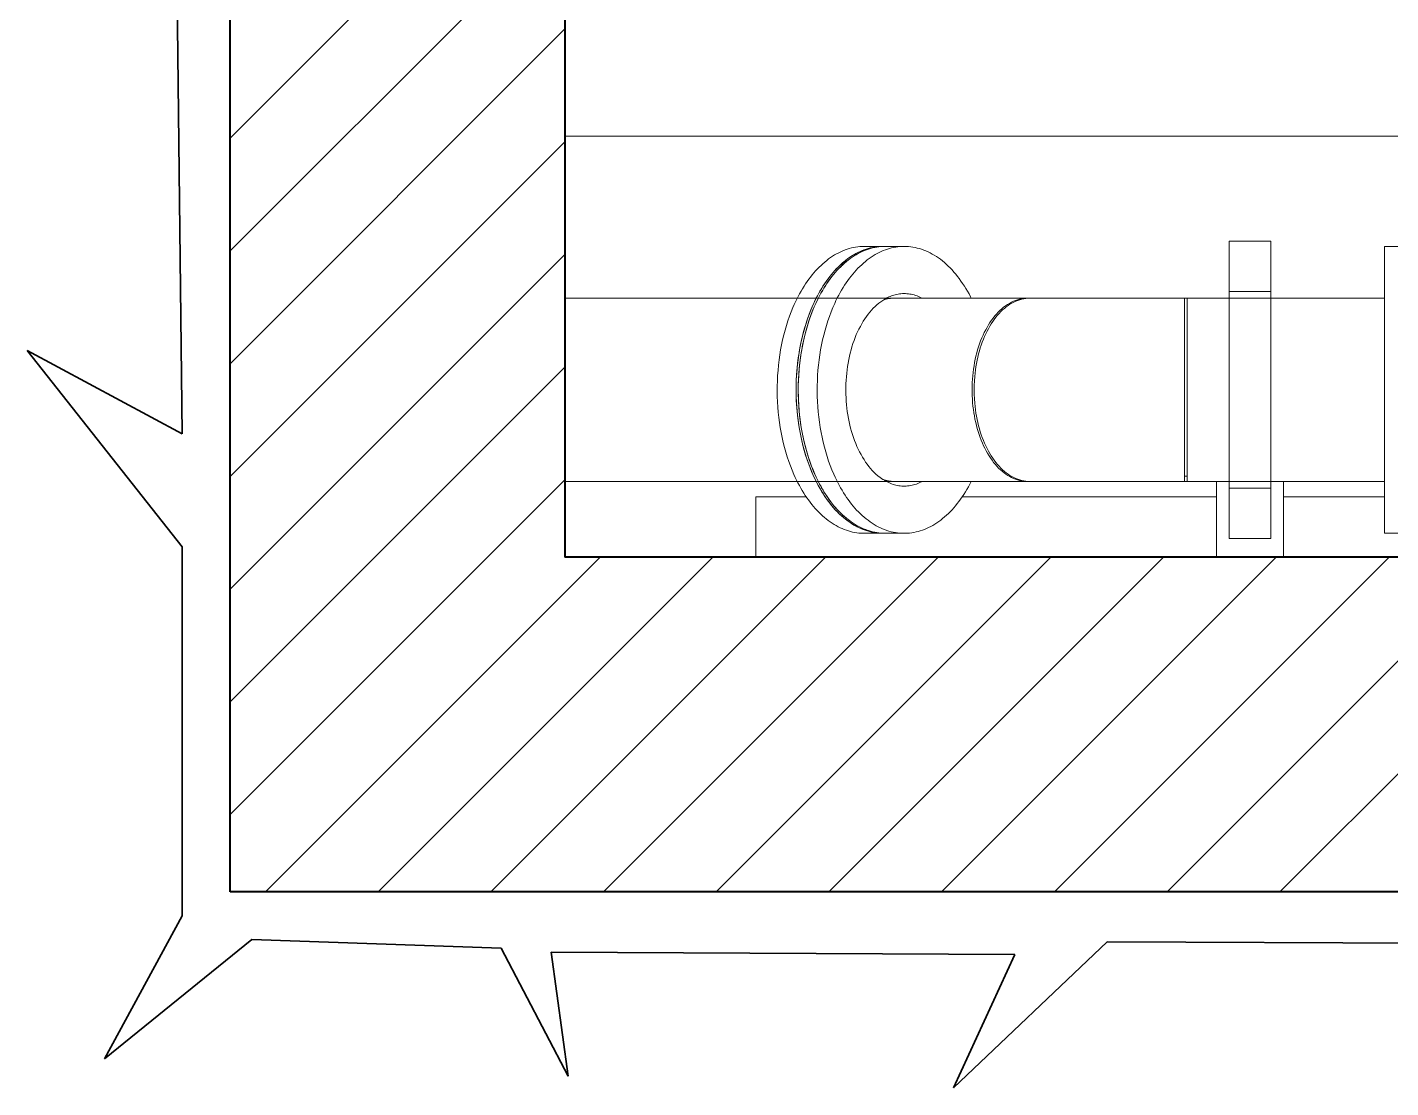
# Model space of a CAD drawing. Header units: millimetres. Extents: x 47998 to 491357, y 29487 to 305355.
# Drawn here: x 48771.4 to 48934.4, y 30106.6 to 30233.3 of the extents above; entities that cross this region are included whole.
import ezdxf

# ---------------------------------------------------------------- set-up
doc = ezdxf.new("R2010")
doc.units = ezdxf.units.MM

msp = doc.modelspace()

# ---------------------------------------------------------------- linework, layer by layer
at = {"color": 3, "linetype": 'Continuous', "lineweight": 40}
for p, q in [((48795.68, 30129.95), (48795.68, 30659.95)), ((48835.68, 30619.95), (48835.68, 30169.95)), ((51015.68, 30169.95), (48835.68, 30169.95)), ((51055.68, 30129.95), (48795.68, 30129.95))]:
    msp.add_line(p, q, dxfattribs=at)
at = {"color": 8, "linetype": 'Continuous', "lineweight": 5}
for p, q in [((48795.68, 30220.02), (48835.68, 30260.02)), ((48795.68, 30206.55), (48835.68, 30246.55)), ((48795.68, 30193.08), (48835.68, 30233.08)), ((48795.68, 30179.61), (48835.68, 30219.61)), ((48795.68, 30166.14), (48835.68, 30206.14)), ((48795.68, 30152.67), (48835.68, 30192.67)), ((48795.68, 30139.19), (48835.68, 30179.19)), ((48799.91, 30129.95), (48839.91, 30169.95)), ((48813.38, 30129.95), (48853.38, 30169.95)), ((48826.85, 30129.95), (48866.85, 30169.95)), ((48840.32, 30129.95), (48880.32, 30169.95)), ((48853.79, 30129.95), (48893.79, 30169.95)), ((48867.26, 30129.95), (48907.26, 30169.95)), ((48880.73, 30129.95), (48920.73, 30169.95)), ((48894.2, 30129.95), (48934.2, 30169.95)), ((48907.67, 30129.95), (48947.67, 30169.95)), ((48921.14, 30129.95), (48961.14, 30169.95))]:
    msp.add_line(p, q, dxfattribs=at)
at = {"color": 253, "linetype": 'Continuous', "lineweight": 35}
for p, q in [((48789.23, 30249.43), (48789.94, 30184.7)), ((48789.94, 30184.7), (48771.44, 30194.66)), ((48771.44, 30194.66), (48789.94, 30171.19)), ((48789.94, 30171.19), (48789.94, 30127.09)), ((48789.94, 30127.09), (48780.69, 30110.01)), ((48780.69, 30110.01), (48798.3, 30124.28)), ((48798.3, 30124.28), (48828.09, 30123.25)), ((48882.15, 30106.55), (48900.51, 30124)), ((48900.51, 30124), (48961.28, 30123.73)), ((48828.09, 30123.25), (48836.1, 30107.94)), ((48836.1, 30107.94), (48834.07, 30122.75)), ((48834.07, 30122.75), (48889.48, 30122.48)), ((48889.48, 30122.48), (48882.15, 30106.55))]:
    msp.add_line(p, q, dxfattribs=at)
at = {"color": 8, "linetype": 'Continuous', "lineweight": 9}
for p, q in [((49016.91, 30220.27), (48835.68, 30220.27)), ((48870.45, 30207.01), (48870.19, 30206.97)), ((48870.71, 30207.05), (48870.45, 30207.01)), ((48870.96, 30207.08), (48870.71, 30207.05)), ((48871.22, 30207.09), (48870.96, 30207.08)), ((48871.48, 30207.1), (48871.22, 30207.09)), ((48873.74, 30207.1), (48871.48, 30207.1)), ((48872.47, 30206.97), (48872.22, 30206.91)), ((48872.71, 30207.01), (48872.45, 30206.97)), ((48872.72, 30207.02), (48872.47, 30206.97)), ((48872.47, 30206.91), (48872.72, 30206.97)), ((48872.48, 30206.92), (48872.73, 30206.97)), ((48872.97, 30207.05), (48872.71, 30207.01)), ((48872.98, 30207.05), (48872.72, 30207.02)), ((48872.72, 30206.97), (48872.98, 30207.02)), ((48872.73, 30206.97), (48872.98, 30207.02)), ((48873.23, 30207.08), (48872.97, 30207.05)), ((48873.23, 30207.08), (48872.98, 30207.05)), ((48872.98, 30207.02), (48873.24, 30207.05)), ((48872.98, 30207.02), (48873.23, 30207.05)), ((48873.48, 30207.09), (48873.23, 30207.08)), ((48873.49, 30207.09), (48873.23, 30207.08)), ((48873.23, 30207.05), (48873.48, 30207.08)), ((48873.24, 30207.05), (48873.49, 30207.08)), ((48873.74, 30207.1), (48873.48, 30207.09)), ((48873.48, 30207.08), (48873.74, 30207.09)), ((48873.74, 30207.1), (48873.49, 30207.09)), ((48873.49, 30207.08), (48873.74, 30207.09)), ((48873.74, 30207.09), (48873.99, 30207.1)), ((48873.74, 30207.09), (48873.99, 30207.1)), ((48873.99, 30207.1), (48873.74, 30207.1)), ((48876.25, 30207.1), (48873.99, 30207.1)), ((48874.74, 30206.92), (48874.99, 30206.97)), ((48874.99, 30206.97), (48875.24, 30207.02)), ((48875.24, 30207.02), (48875.5, 30207.05)), ((48875.5, 30207.05), (48875.75, 30207.08)), ((48875.75, 30207.08), (48876, 30207.09)), ((48876, 30207.09), (48876.25, 30207.1)), ((48876.25, 30207.1), (48876.52, 30207.09)), ((48876.52, 30207.09), (48876.78, 30207.08)), ((48876.78, 30207.08), (48877.04, 30207.05)), ((48877.04, 30207.05), (48877.3, 30207.01)), ((48877.3, 30207.01), (48877.56, 30206.96)), ((48915.09, 30201.71), (48915.09, 30207.73)), ((48915.09, 30207.73), (48920.09, 30207.73)), ((48920.09, 30201.71), (48920.09, 30207.73)), ((48866.99, 30205.42), (48866.76, 30205.23)), ((48867.22, 30205.6), (48866.99, 30205.42)), ((48867.46, 30205.77), (48867.22, 30205.6)), ((48867.7, 30205.93), (48867.46, 30205.77)), ((48867.94, 30206.08), (48867.7, 30205.93)), ((48868.18, 30206.22), (48867.94, 30206.08)), ((48868.43, 30206.34), (48868.18, 30206.22)), ((48868.68, 30206.46), (48868.43, 30206.34)), ((48868.93, 30206.57), (48868.68, 30206.46)), ((48869.18, 30206.67), (48868.93, 30206.57)), ((48869.25, 30205.42), (48869.02, 30205.23)), ((48869.3, 30205.46), (48869.07, 30205.28)), ((48869.43, 30206.76), (48869.18, 30206.67)), ((48869.48, 30205.6), (48869.25, 30205.42)), ((48869.53, 30205.64), (48869.3, 30205.46)), ((48869.33, 30205.28), (48869.56, 30205.46)), ((48869.36, 30205.3), (48869.58, 30205.48)), ((48869.68, 30206.84), (48869.43, 30206.76)), ((48869.72, 30205.77), (48869.48, 30205.6)), ((48869.77, 30205.8), (48869.53, 30205.64)), ((48869.56, 30205.46), (48869.79, 30205.64)), ((48869.58, 30205.48), (48869.81, 30205.65)), ((48869.94, 30206.91), (48869.68, 30206.84)), ((48869.96, 30205.93), (48869.72, 30205.77)), ((48870.01, 30205.96), (48869.77, 30205.8)), ((48869.79, 30205.64), (48870.02, 30205.8)), ((48869.81, 30205.65), (48870.05, 30205.82)), ((48870.19, 30206.97), (48869.94, 30206.91)), ((48870.2, 30206.08), (48869.96, 30205.93)), ((48870.24, 30206.1), (48870.01, 30205.96)), ((48870.02, 30205.8), (48870.26, 30205.96)), ((48870.05, 30205.82), (48870.28, 30205.97)), ((48870.44, 30206.22), (48870.2, 30206.08)), ((48870.49, 30206.24), (48870.24, 30206.1)), ((48870.26, 30205.96), (48870.5, 30206.1)), ((48870.28, 30205.97), (48870.52, 30206.12)), ((48870.69, 30206.34), (48870.44, 30206.22)), ((48870.73, 30206.36), (48870.49, 30206.24)), ((48870.5, 30206.1), (48870.74, 30206.24)), ((48870.52, 30206.12), (48870.76, 30206.25)), ((48870.94, 30206.46), (48870.69, 30206.34)), ((48870.97, 30206.48), (48870.73, 30206.36)), ((48870.74, 30206.24), (48870.98, 30206.36)), ((48870.76, 30206.25), (48871, 30206.37)), ((48871.19, 30206.57), (48870.94, 30206.46)), ((48871.22, 30206.59), (48870.97, 30206.48)), ((48870.98, 30206.36), (48871.22, 30206.48)), ((48871, 30206.37), (48871.24, 30206.49)), ((48871.44, 30206.67), (48871.19, 30206.57)), ((48871.47, 30206.68), (48871.22, 30206.59)), ((48871.22, 30206.48), (48871.47, 30206.59)), ((48871.24, 30206.49), (48871.49, 30206.59)), ((48871.69, 30206.76), (48871.44, 30206.67)), ((48871.72, 30206.77), (48871.47, 30206.68)), ((48871.47, 30206.59), (48871.72, 30206.68)), ((48871.49, 30206.59), (48871.74, 30206.69)), ((48871.62, 30205.3), (48871.84, 30205.48)), ((48871.95, 30206.84), (48871.69, 30206.76)), ((48871.97, 30206.85), (48871.72, 30206.77)), ((48871.72, 30206.68), (48871.97, 30206.77)), ((48871.74, 30206.69), (48871.98, 30206.77)), ((48871.84, 30205.48), (48872.07, 30205.65)), ((48872.2, 30206.91), (48871.95, 30206.84)), ((48872.22, 30206.91), (48871.97, 30206.85)), ((48871.97, 30206.77), (48872.22, 30206.85)), ((48871.98, 30206.77), (48872.23, 30206.85)), ((48872.07, 30205.65), (48872.31, 30205.82)), ((48872.45, 30206.97), (48872.2, 30206.91)), ((48872.22, 30206.85), (48872.47, 30206.91)), ((48872.23, 30206.85), (48872.48, 30206.92)), ((48872.31, 30205.82), (48872.54, 30205.97)), ((48872.54, 30205.97), (48872.78, 30206.12)), ((48872.78, 30206.12), (48873.02, 30206.25)), ((48873.02, 30206.25), (48873.26, 30206.37)), ((48873.26, 30206.37), (48873.5, 30206.49)), ((48873.5, 30206.49), (48873.75, 30206.59)), ((48873.75, 30206.59), (48874, 30206.69)), ((48874, 30206.69), (48874.24, 30206.77)), ((48874.24, 30206.77), (48874.49, 30206.85)), ((48874.49, 30206.85), (48874.74, 30206.92)), ((48877.56, 30206.96), (48877.82, 30206.9)), ((48877.82, 30206.9), (48878.08, 30206.83)), ((48878.08, 30206.83), (48878.34, 30206.75)), ((48878.34, 30206.75), (48878.6, 30206.66)), ((48878.6, 30206.66), (48878.85, 30206.56)), ((48878.85, 30206.56), (48879.1, 30206.44)), ((48879.1, 30206.44), (48879.36, 30206.32)), ((48879.36, 30206.32), (48879.61, 30206.18)), ((48879.61, 30206.18), (48879.85, 30206.04)), ((48879.85, 30206.04), (48880.1, 30205.89)), ((48880.1, 30205.89), (48880.34, 30205.72)), ((48880.34, 30205.72), (48880.58, 30205.55)), ((48880.58, 30205.55), (48880.82, 30205.36)), ((48880.82, 30205.36), (48881.05, 30205.17)), ((48865.45, 30203.93), (48865.25, 30203.68)), ((48865.66, 30204.17), (48865.45, 30203.93)), ((48865.87, 30204.4), (48865.66, 30204.17)), ((48866.09, 30204.62), (48865.87, 30204.4)), ((48866.31, 30204.83), (48866.09, 30204.62)), ((48866.53, 30205.03), (48866.31, 30204.83)), ((48866.76, 30205.23), (48866.53, 30205.03)), ((48867.56, 30203.74), (48867.35, 30203.49)), ((48867.71, 30203.93), (48867.51, 30203.68)), ((48867.76, 30203.99), (48867.56, 30203.74)), ((48867.6, 30203.49), (48867.81, 30203.74)), ((48867.64, 30203.54), (48867.84, 30203.79)), ((48867.92, 30204.17), (48867.71, 30203.93)), ((48867.97, 30204.22), (48867.76, 30203.99)), ((48867.81, 30203.74), (48868.01, 30203.99)), ((48867.84, 30203.79), (48868.05, 30204.03)), ((48868.13, 30204.4), (48867.92, 30204.17)), ((48868.19, 30204.45), (48867.97, 30204.22)), ((48868.01, 30203.99), (48868.22, 30204.22)), ((48868.05, 30204.03), (48868.26, 30204.26)), ((48868.35, 30204.62), (48868.13, 30204.4)), ((48868.4, 30204.67), (48868.19, 30204.45)), ((48868.22, 30204.22), (48868.44, 30204.45)), ((48868.26, 30204.26), (48868.47, 30204.49)), ((48868.57, 30204.83), (48868.35, 30204.62)), ((48868.62, 30204.88), (48868.4, 30204.67)), ((48868.44, 30204.45), (48868.66, 30204.67)), ((48868.47, 30204.49), (48868.69, 30204.7)), ((48868.79, 30205.03), (48868.57, 30204.83)), ((48868.85, 30205.08), (48868.62, 30204.88)), ((48868.66, 30204.67), (48868.88, 30204.88)), ((48868.69, 30204.7), (48868.91, 30204.91)), ((48869.02, 30205.23), (48868.79, 30205.03)), ((48869.07, 30205.28), (48868.85, 30205.08)), ((48868.88, 30204.88), (48869.1, 30205.08)), ((48868.91, 30204.91), (48869.13, 30205.11)), ((48869.1, 30205.08), (48869.33, 30205.28)), ((48869.13, 30205.11), (48869.36, 30205.3)), ((48869.9, 30203.54), (48870.11, 30203.79)), ((48870.11, 30203.79), (48870.31, 30204.03)), ((48870.31, 30204.03), (48870.52, 30204.26)), ((48870.52, 30204.26), (48870.73, 30204.49)), ((48870.73, 30204.49), (48870.95, 30204.7)), ((48870.95, 30204.7), (48871.17, 30204.91)), ((48871.17, 30204.91), (48871.39, 30205.11)), ((48871.39, 30205.11), (48871.62, 30205.3)), ((48881.05, 30205.17), (48881.28, 30204.96)), ((48881.28, 30204.96), (48881.52, 30204.75)), ((48881.52, 30204.75), (48881.75, 30204.52)), ((48881.75, 30204.52), (48881.97, 30204.28)), ((48881.97, 30204.28), (48882.19, 30204.03)), ((48882.19, 30204.03), (48882.41, 30203.78)), ((48882.41, 30203.78), (48882.63, 30203.51)), ((48864.28, 30202.33), (48864.1, 30202.04)), ((48864.47, 30202.62), (48864.28, 30202.33)), ((48864.66, 30202.9), (48864.47, 30202.62)), ((48864.85, 30203.17), (48864.66, 30202.9)), ((48865.05, 30203.43), (48864.85, 30203.17)), ((48865.25, 30203.68), (48865.05, 30203.43)), ((48866.4, 30202.1), (48866.22, 30201.8)), ((48866.54, 30202.33), (48866.36, 30202.04)), ((48866.58, 30202.39), (48866.4, 30202.1)), ((48866.47, 30201.8), (48866.65, 30202.1)), ((48866.51, 30201.87), (48866.69, 30202.17)), ((48866.73, 30202.62), (48866.54, 30202.33)), ((48866.77, 30202.68), (48866.58, 30202.39)), ((48866.65, 30202.1), (48866.83, 30202.39)), ((48866.69, 30202.17), (48866.87, 30202.46)), ((48866.92, 30202.9), (48866.73, 30202.62)), ((48866.96, 30202.96), (48866.77, 30202.68)), ((48866.83, 30202.39), (48867.02, 30202.68)), ((48866.87, 30202.46), (48867.06, 30202.74)), ((48867.11, 30203.17), (48866.92, 30202.9)), ((48867.15, 30203.23), (48866.96, 30202.96)), ((48867.02, 30202.68), (48867.21, 30202.96)), ((48867.06, 30202.74), (48867.25, 30203.01)), ((48867.31, 30203.43), (48867.11, 30203.17)), ((48867.35, 30203.49), (48867.15, 30203.23)), ((48867.21, 30202.96), (48867.41, 30203.23)), ((48867.25, 30203.01), (48867.44, 30203.28)), ((48867.51, 30203.68), (48867.31, 30203.43)), ((48867.41, 30203.23), (48867.6, 30203.49)), ((48867.44, 30203.28), (48867.64, 30203.54)), ((48868.77, 30201.87), (48868.95, 30202.17)), ((48868.95, 30202.17), (48869.13, 30202.46)), ((48869.13, 30202.46), (48869.32, 30202.74)), ((48869.32, 30202.74), (48869.51, 30203.01)), ((48869.51, 30203.01), (48869.7, 30203.28)), ((48869.7, 30203.28), (48869.9, 30203.54)), ((48882.63, 30203.51), (48882.84, 30203.24)), ((48882.84, 30203.24), (48883.04, 30202.95)), ((48883.04, 30202.95), (48883.24, 30202.66)), ((48883.24, 30202.66), (48883.44, 30202.36)), ((48883.44, 30202.36), (48883.63, 30202.05)), ((48933.67, 30200.91), (48835.68, 30200.91)), ((48863.26, 30200.47), (48863.11, 30200.14)), ((48863.42, 30200.8), (48863.26, 30200.47)), ((48863.58, 30201.12), (48863.42, 30200.8)), ((48863.75, 30201.43), (48863.58, 30201.12)), ((48863.92, 30201.74), (48863.75, 30201.43)), ((48864.1, 30202.04), (48863.92, 30201.74)), ((48865.52, 30200.47), (48865.37, 30200.14)), ((48865.55, 30200.53), (48865.4, 30200.2)), ((48865.68, 30200.8), (48865.52, 30200.47)), ((48865.71, 30200.86), (48865.55, 30200.53)), ((48865.65, 30200.2), (48865.8, 30200.53)), ((48865.84, 30201.12), (48865.68, 30200.8)), ((48865.69, 30200.29), (48865.84, 30200.62)), ((48865.88, 30201.18), (48865.71, 30200.86)), ((48865.8, 30200.53), (48865.96, 30200.86)), ((48866.01, 30201.43), (48865.84, 30201.12)), ((48865.84, 30200.62), (48866, 30200.94)), ((48866.04, 30201.5), (48865.88, 30201.18)), ((48865.96, 30200.86), (48866.13, 30201.18)), ((48866, 30200.94), (48866.17, 30201.26)), ((48866.18, 30201.74), (48866.01, 30201.43)), ((48866.22, 30201.8), (48866.04, 30201.5)), ((48866.13, 30201.18), (48866.3, 30201.5)), ((48866.17, 30201.26), (48866.34, 30201.57)), ((48866.36, 30202.04), (48866.18, 30201.74)), ((48866.3, 30201.5), (48866.47, 30201.8)), ((48866.34, 30201.57), (48866.51, 30201.87)), ((48867.95, 30200.29), (48868.1, 30200.62)), ((48868.1, 30200.62), (48868.26, 30200.94)), ((48868.26, 30200.94), (48868.43, 30201.26)), ((48868.43, 30201.26), (48868.6, 30201.57)), ((48868.6, 30201.57), (48868.77, 30201.87)), ((48873.22, 30200.31), (48873.45, 30200.49)), ((48873.45, 30200.49), (48873.69, 30200.65)), ((48873.77, 30200.68), (48873.68, 30200.65)), ((48873.69, 30200.65), (48873.92, 30200.8)), ((48873.93, 30200.73), (48873.77, 30200.68)), ((48873.92, 30200.8), (48874.17, 30200.93)), ((48874.1, 30200.83), (48873.92, 30200.8)), ((48874.1, 30200.78), (48873.93, 30200.73)), ((48874.28, 30200.86), (48874.1, 30200.83)), ((48874.27, 30200.82), (48874.1, 30200.78)), ((48874.17, 30200.93), (48874.41, 30201.05)), ((48874.44, 30200.85), (48874.27, 30200.82)), ((48874.46, 30200.89), (48874.28, 30200.86)), ((48874.41, 30201.05), (48874.57, 30201.12)), ((48874.61, 30200.87), (48874.44, 30200.85)), ((48874.64, 30200.9), (48874.46, 30200.89)), ((48874.57, 30201.12), (48874.83, 30201.21)), ((48874.78, 30200.89), (48874.61, 30200.87)), ((48874.82, 30200.91), (48874.64, 30200.9)), ((48874.95, 30200.9), (48874.78, 30200.89)), ((48875, 30200.91), (48874.82, 30200.91)), ((48874.83, 30201.21), (48875, 30201.27)), ((48875.12, 30200.91), (48874.95, 30200.9)), ((48875, 30201.27), (48875.18, 30201.32)), ((48891.02, 30200.91), (48875.12, 30200.91)), ((48875.18, 30201.32), (48875.35, 30201.36)), ((48875.35, 30201.36), (48875.52, 30201.39)), ((48875.52, 30201.39), (48875.7, 30201.42)), ((48875.7, 30201.42), (48875.87, 30201.44)), ((48875.87, 30201.44), (48876.05, 30201.45)), ((48876.05, 30201.45), (48876.22, 30201.45)), ((48876.22, 30201.45), (48876.4, 30201.45)), ((48876.4, 30201.45), (48876.58, 30201.44)), ((48876.58, 30201.44), (48876.75, 30201.43)), ((48876.75, 30201.43), (48876.93, 30201.4)), ((48876.93, 30201.4), (48877.1, 30201.37)), ((48877.1, 30201.37), (48877.27, 30201.33)), ((48877.27, 30201.33), (48877.45, 30201.29)), ((48877.45, 30201.29), (48877.62, 30201.23)), ((48877.62, 30201.23), (48877.79, 30201.17)), ((48877.79, 30201.17), (48878.05, 30201.07)), ((48878.05, 30201.07), (48878.3, 30200.95)), ((48878.3, 30200.95), (48878.38, 30200.91)), ((48883.63, 30202.05), (48883.82, 30201.73)), ((48883.82, 30201.73), (48884, 30201.41)), ((48884, 30201.41), (48884.18, 30201.08)), ((48884.18, 30201.08), (48884.26, 30200.91)), ((48889.06, 30200.42), (48889.3, 30200.54)), ((48889.3, 30200.54), (48889.54, 30200.63)), ((48889.59, 30200.55), (48889.35, 30200.44)), ((48889.54, 30200.63), (48889.78, 30200.72)), ((48889.82, 30200.65), (48889.59, 30200.55)), ((48889.78, 30200.72), (48890.03, 30200.79)), ((48890.06, 30200.72), (48889.82, 30200.65)), ((48890.03, 30200.79), (48890.27, 30200.84)), ((48890.3, 30200.79), (48890.06, 30200.72)), ((48890.27, 30200.84), (48890.52, 30200.88)), ((48890.54, 30200.84), (48890.3, 30200.79)), ((48890.52, 30200.88), (48890.77, 30200.9)), ((48890.78, 30200.88), (48890.54, 30200.84)), ((48890.77, 30200.9), (48891.02, 30200.91)), ((48891.03, 30200.9), (48890.78, 30200.88)), ((48891.27, 30200.91), (48891.03, 30200.9)), ((48909.77, 30200.91), (48891.27, 30200.91)), ((48909.77, 30200.91), (48909.77, 30189.95)), ((48910.09, 30200.91), (48910.09, 30190)), ((48915.09, 30200.91), (48910.09, 30200.91)), ((48915.09, 30201.71), (48915.09, 30178.2)), ((48920.09, 30201.71), (48915.09, 30201.71)), ((48920.09, 30201.71), (48920.09, 30178.2)), ((48933.67, 30200.91), (48920.09, 30200.91)), ((48862.75, 30199.28), (48862.55, 30198.75)), ((48862.96, 30199.8), (48862.75, 30199.28)), ((48863.11, 30200.14), (48862.96, 30199.8)), ((48864.89, 30198.99), (48864.7, 30198.45)), ((48865.01, 30199.28), (48864.81, 30198.75)), ((48865.1, 30199.52), (48864.89, 30198.99)), ((48864.95, 30198.45), (48865.15, 30198.99)), ((48865.22, 30199.8), (48865.01, 30199.28)), ((48865.05, 30198.73), (48865.25, 30199.27)), ((48865.25, 30199.86), (48865.1, 30199.52)), ((48865.15, 30198.99), (48865.35, 30199.52)), ((48865.37, 30200.14), (48865.22, 30199.8)), ((48865.4, 30200.2), (48865.25, 30199.86)), ((48865.25, 30199.27), (48865.47, 30199.78)), ((48865.35, 30199.52), (48865.5, 30199.86)), ((48865.47, 30199.78), (48865.69, 30200.29)), ((48865.5, 30199.86), (48865.65, 30200.2)), ((48867.31, 30198.73), (48867.51, 30199.27)), ((48867.51, 30199.27), (48867.73, 30199.78)), ((48867.73, 30199.78), (48867.95, 30200.29)), ((48871.73, 30198.71), (48871.93, 30198.98)), ((48871.93, 30198.98), (48872.13, 30199.23)), ((48872.13, 30199.23), (48872.34, 30199.48)), ((48872.34, 30199.48), (48872.55, 30199.7)), ((48872.55, 30199.7), (48872.77, 30199.92)), ((48872.77, 30199.92), (48872.99, 30200.12)), ((48872.99, 30200.12), (48873.22, 30200.31)), ((48887.08, 30198.78), (48887.28, 30199.01)), ((48887.4, 30198.86), (48887.2, 30198.62)), ((48887.28, 30199.01), (48887.49, 30199.24)), ((48887.6, 30199.09), (48887.4, 30198.86)), ((48887.49, 30199.24), (48887.7, 30199.45)), ((48887.8, 30199.3), (48887.6, 30199.09)), ((48887.7, 30199.45), (48887.92, 30199.64)), ((48888.01, 30199.5), (48887.8, 30199.3)), ((48887.92, 30199.64), (48888.14, 30199.83)), ((48888.23, 30199.69), (48888.01, 30199.5)), ((48888.14, 30199.83), (48888.36, 30200)), ((48888.45, 30199.87), (48888.23, 30199.69)), ((48888.36, 30200), (48888.59, 30200.15)), ((48888.67, 30200.03), (48888.45, 30199.87)), ((48888.59, 30200.15), (48888.83, 30200.29)), ((48888.89, 30200.18), (48888.67, 30200.03)), ((48888.83, 30200.29), (48889.06, 30200.42)), ((48889.12, 30200.32), (48888.89, 30200.18)), ((48889.35, 30200.44), (48889.12, 30200.32)), ((48862.18, 30197.65), (48862.01, 30197.08)), ((48862.36, 30198.2), (48862.18, 30197.65)), ((48862.55, 30198.75), (48862.36, 30198.2)), ((48864.35, 30197.33), (48864.19, 30196.76)), ((48864.44, 30197.65), (48864.28, 30197.08)), ((48864.52, 30197.89), (48864.35, 30197.33)), ((48864.62, 30198.2), (48864.44, 30197.65)), ((48864.44, 30196.76), (48864.6, 30197.33)), ((48864.7, 30198.45), (48864.52, 30197.89)), ((48864.53, 30197.07), (48864.69, 30197.64)), ((48864.6, 30197.33), (48864.77, 30197.89)), ((48864.81, 30198.75), (48864.62, 30198.2)), ((48864.69, 30197.64), (48864.87, 30198.19)), ((48864.77, 30197.89), (48864.95, 30198.45)), ((48864.87, 30198.19), (48865.05, 30198.73)), ((48866.79, 30197.07), (48866.95, 30197.64)), ((48866.95, 30197.64), (48867.13, 30198.19)), ((48867.13, 30198.19), (48867.31, 30198.73)), ((48870.68, 30196.89), (48870.84, 30197.22)), ((48870.84, 30197.22), (48871.01, 30197.54)), ((48871.01, 30197.54), (48871.18, 30197.85)), ((48871.18, 30197.85), (48871.35, 30198.15)), ((48871.35, 30198.15), (48871.54, 30198.44)), ((48871.54, 30198.44), (48871.73, 30198.71)), ((48885.99, 30197.12), (48886.15, 30197.42)), ((48886.15, 30197.42), (48886.32, 30197.72)), ((48886.32, 30197.26), (48886.16, 30196.96)), ((48886.32, 30197.72), (48886.5, 30198)), ((48886.48, 30197.56), (48886.32, 30197.26)), ((48886.65, 30197.84), (48886.48, 30197.56)), ((48886.5, 30198), (48886.69, 30198.27)), ((48886.83, 30198.11), (48886.65, 30197.84)), ((48886.69, 30198.27), (48886.88, 30198.53)), ((48887.01, 30198.37), (48886.83, 30198.11)), ((48886.88, 30198.53), (48887.08, 30198.78)), ((48887.2, 30198.62), (48887.01, 30198.37)), ((48861.72, 30195.92), (48861.6, 30195.33)), ((48861.86, 30196.51), (48861.72, 30195.92)), ((48862.01, 30197.08), (48861.86, 30196.51)), ((48863.91, 30195.59), (48863.79, 30194.99)), ((48863.98, 30195.92), (48863.86, 30195.33)), ((48864.04, 30196.18), (48863.91, 30195.59)), ((48864.12, 30196.51), (48863.98, 30195.92)), ((48864.19, 30196.76), (48864.04, 30196.18)), ((48864.04, 30194.99), (48864.16, 30195.59)), ((48864.11, 30195.33), (48864.24, 30195.92)), ((48864.28, 30197.08), (48864.12, 30196.51)), ((48864.16, 30195.59), (48864.3, 30196.18)), ((48864.24, 30195.92), (48864.37, 30196.5)), ((48864.3, 30196.18), (48864.44, 30196.76)), ((48864.37, 30196.5), (48864.53, 30197.07)), ((48866.37, 30195.33), (48866.5, 30195.92)), ((48866.5, 30195.92), (48866.63, 30196.5)), ((48866.63, 30196.5), (48866.79, 30197.07)), ((48870.13, 30195.48), (48870.26, 30195.85)), ((48870.26, 30195.85), (48870.39, 30196.2)), ((48870.39, 30196.2), (48870.53, 30196.55)), ((48870.53, 30196.55), (48870.68, 30196.89)), ((48885.27, 30195.46), (48885.39, 30195.81)), ((48885.39, 30195.81), (48885.53, 30196.15)), ((48885.59, 30195.66), (48885.47, 30195.31)), ((48885.53, 30196.15), (48885.68, 30196.48)), ((48885.72, 30196), (48885.59, 30195.66)), ((48885.68, 30196.48), (48885.83, 30196.8)), ((48885.86, 30196.33), (48885.72, 30196)), ((48885.83, 30196.8), (48885.99, 30197.12)), ((48886.01, 30196.65), (48885.86, 30196.33)), ((48886.16, 30196.96), (48886.01, 30196.65)), ((48861.38, 30194.13), (48861.3, 30193.52)), ((48861.48, 30194.73), (48861.38, 30194.13)), ((48861.6, 30195.33), (48861.48, 30194.73)), ((48863.65, 30194.13), (48863.56, 30193.52)), ((48863.69, 30194.38), (48863.59, 30193.77)), ((48863.75, 30194.73), (48863.65, 30194.13)), ((48863.79, 30194.99), (48863.69, 30194.38)), ((48863.86, 30195.33), (48863.75, 30194.73)), ((48863.81, 30193.52), (48863.9, 30194.13)), ((48863.85, 30193.77), (48863.94, 30194.38)), ((48863.9, 30194.13), (48864, 30194.73)), ((48863.94, 30194.38), (48864.04, 30194.99)), ((48864, 30194.73), (48864.11, 30195.33)), ((48866.07, 30193.52), (48866.16, 30194.13)), ((48866.16, 30194.13), (48866.26, 30194.73)), ((48866.26, 30194.73), (48866.37, 30195.33)), ((48869.62, 30193.56), (48869.71, 30193.96)), ((48869.71, 30193.96), (48869.8, 30194.35)), ((48869.8, 30194.35), (48869.9, 30194.73)), ((48869.9, 30194.73), (48870.01, 30195.11)), ((48870.01, 30195.11), (48870.13, 30195.48)), ((48884.75, 30193.61), (48884.83, 30193.99)), ((48884.83, 30193.99), (48884.93, 30194.36)), ((48884.93, 30194.36), (48885.03, 30194.74)), ((48885.03, 30194.74), (48885.15, 30195.1)), ((48885.15, 30194.24), (48885.06, 30193.87)), ((48885.15, 30195.1), (48885.27, 30195.46)), ((48885.25, 30194.6), (48885.15, 30194.24)), ((48885.35, 30194.96), (48885.25, 30194.6)), ((48885.47, 30195.31), (48885.35, 30194.96)), ((48861.23, 30192.9), (48861.17, 30192.28)), ((48861.3, 30193.52), (48861.23, 30192.9)), ((48863.45, 30192.53), (48863.4, 30191.91)), ((48863.49, 30192.9), (48863.43, 30192.28)), ((48863.51, 30193.15), (48863.45, 30192.53)), ((48863.56, 30193.52), (48863.49, 30192.9)), ((48863.59, 30193.77), (48863.51, 30193.15)), ((48863.65, 30191.91), (48863.7, 30192.53)), ((48863.68, 30192.29), (48863.74, 30192.91)), ((48863.7, 30192.53), (48863.77, 30193.15)), ((48863.74, 30192.91), (48863.81, 30193.52)), ((48863.77, 30193.15), (48863.85, 30193.77)), ((48865.94, 30192.29), (48866, 30192.91)), ((48866, 30192.91), (48866.07, 30193.52)), ((48869.38, 30191.94), (48869.42, 30192.35)), ((48869.42, 30192.35), (48869.48, 30192.76)), ((48869.48, 30192.76), (48869.55, 30193.16)), ((48869.55, 30193.16), (48869.62, 30193.56)), ((48884.49, 30192.03), (48884.54, 30192.43)), ((48884.54, 30192.43), (48884.6, 30192.83)), ((48884.6, 30192.83), (48884.67, 30193.22)), ((48884.67, 30193.22), (48884.75, 30193.61)), ((48884.78, 30192.33), (48884.73, 30191.94)), ((48884.83, 30192.72), (48884.78, 30192.33)), ((48884.9, 30193.11), (48884.83, 30192.72)), ((48884.97, 30193.49), (48884.9, 30193.11)), ((48885.06, 30193.87), (48884.97, 30193.49)), ((48861.09, 30191.03), (48861.08, 30190.41)), ((48861.12, 30191.66), (48861.09, 30191.03)), ((48861.17, 30192.28), (48861.12, 30191.66)), ((48863.36, 30191.28), (48863.34, 30190.65)), ((48863.35, 30191.03), (48863.34, 30190.41)), ((48863.38, 30191.66), (48863.35, 30191.03)), ((48863.4, 30191.91), (48863.36, 30191.28)), ((48863.43, 30192.28), (48863.38, 30191.66)), ((48863.59, 30190.65), (48863.62, 30191.28)), ((48863.59, 30190.42), (48863.61, 30191.05)), ((48863.61, 30191.05), (48863.64, 30191.67)), ((48863.62, 30191.28), (48863.65, 30191.91)), ((48863.64, 30191.67), (48863.68, 30192.29)), ((48865.85, 30190.42), (48865.87, 30191.05)), ((48865.87, 30191.05), (48865.9, 30191.67)), ((48865.9, 30191.67), (48865.94, 30192.29)), ((48869.27, 30190.27), (48869.29, 30190.69)), ((48869.29, 30190.69), (48869.31, 30191.1)), ((48869.31, 30191.1), (48869.34, 30191.52)), ((48869.34, 30191.52), (48869.38, 30191.94)), ((48884.37, 30190.41), (48884.39, 30190.82)), ((48884.39, 30190.82), (48884.41, 30191.22)), ((48884.41, 30191.22), (48884.44, 30191.63)), ((48884.44, 30191.63), (48884.49, 30192.03)), ((48884.65, 30191.02), (48884.63, 30190.49)), ((48884.69, 30191.55), (48884.65, 30191.02)), ((48884.73, 30191.94), (48884.69, 30191.55)), ((48861.08, 30190.41), (48861.07, 30189.78)), ((48861.07, 30189.78), (48861.08, 30189.15)), ((48861.08, 30189.15), (48861.11, 30188.53)), ((48863.34, 30190.65), (48863.33, 30190.03)), ((48863.34, 30190.41), (48863.33, 30189.78)), ((48863.33, 30190.03), (48863.34, 30189.4)), ((48863.33, 30189.78), (48863.34, 30189.15)), ((48863.34, 30189.4), (48863.36, 30188.77)), ((48863.34, 30189.15), (48863.37, 30188.53)), ((48863.58, 30190.03), (48863.59, 30190.65)), ((48863.59, 30189.4), (48863.58, 30190.03)), ((48863.59, 30189.8), (48863.59, 30190.42)), ((48863.6, 30189.17), (48863.59, 30189.8)), ((48863.61, 30188.77), (48863.59, 30189.4)), ((48863.62, 30188.55), (48863.6, 30189.17)), ((48865.85, 30189.8), (48865.85, 30190.42)), ((48865.86, 30189.17), (48865.85, 30189.8)), ((48865.88, 30188.55), (48865.86, 30189.17)), ((48869.27, 30189.85), (48869.27, 30190.27)), ((48869.28, 30189.43), (48869.27, 30189.85)), ((48869.3, 30189.01), (48869.28, 30189.43)), ((48884.37, 30190), (48884.37, 30190.41)), ((48884.37, 30189.87), (48884.37, 30190)), ((48884.38, 30189.33), (48884.37, 30189.87)), ((48884.4, 30188.8), (48884.38, 30189.33)), ((48884.63, 30190.49), (48884.62, 30189.95)), ((48884.62, 30189.95), (48884.63, 30189.42)), ((48884.63, 30189.42), (48884.65, 30188.89)), ((48909.77, 30189.95), (48909.77, 30179)), ((48910.09, 30190), (48910.09, 30179)), ((48861.11, 30188.53), (48861.15, 30187.9)), ((48861.15, 30187.9), (48861.2, 30187.28)), ((48863.36, 30188.77), (48863.39, 30188.15)), ((48863.37, 30188.53), (48863.41, 30187.9)), ((48863.39, 30188.15), (48863.44, 30187.52)), ((48863.41, 30187.9), (48863.46, 30187.28)), ((48863.44, 30187.52), (48863.5, 30186.9)), ((48863.64, 30188.15), (48863.61, 30188.77)), ((48863.66, 30187.93), (48863.62, 30188.55)), ((48863.69, 30187.52), (48863.64, 30188.15)), ((48863.71, 30187.31), (48863.66, 30187.93)), ((48863.75, 30186.9), (48863.69, 30187.52)), ((48865.92, 30187.93), (48865.88, 30188.55)), ((48865.97, 30187.31), (48865.92, 30187.93)), ((48869.32, 30188.59), (48869.3, 30189.01)), ((48869.35, 30188.18), (48869.32, 30188.59)), ((48869.4, 30187.76), (48869.35, 30188.18)), ((48869.45, 30187.35), (48869.4, 30187.76)), ((48884.43, 30188.4), (48884.4, 30188.8)), ((48884.47, 30188), (48884.43, 30188.4)), ((48884.52, 30187.61), (48884.47, 30188)), ((48884.58, 30187.22), (48884.52, 30187.61)), ((48884.65, 30188.89), (48884.69, 30188.36)), ((48884.69, 30188.36), (48884.73, 30187.96)), ((48884.73, 30187.96), (48884.78, 30187.57)), ((48884.78, 30187.57), (48884.83, 30187.18)), ((48861.2, 30187.28), (48861.27, 30186.66)), ((48861.27, 30186.66), (48861.34, 30186.05)), ((48861.34, 30186.05), (48861.44, 30185.44)), ((48863.46, 30187.28), (48863.53, 30186.66)), ((48863.5, 30186.9), (48863.57, 30186.29)), ((48863.53, 30186.66), (48863.61, 30186.05)), ((48863.57, 30186.29), (48863.66, 30185.68)), ((48863.61, 30186.05), (48863.7, 30185.44)), ((48863.77, 30186.69), (48863.71, 30187.31)), ((48863.83, 30186.29), (48863.75, 30186.9)), ((48863.85, 30186.08), (48863.77, 30186.69)), ((48863.91, 30185.68), (48863.83, 30186.29)), ((48863.95, 30185.47), (48863.85, 30186.08)), ((48866.04, 30186.69), (48865.97, 30187.31)), ((48866.12, 30186.08), (48866.04, 30186.69)), ((48866.21, 30185.47), (48866.12, 30186.08)), ((48869.51, 30186.95), (48869.45, 30187.35)), ((48869.59, 30186.54), (48869.51, 30186.95)), ((48869.66, 30186.15), (48869.59, 30186.54)), ((48869.75, 30185.75), (48869.66, 30186.15)), ((48884.64, 30186.83), (48884.58, 30187.22)), ((48884.71, 30186.45), (48884.64, 30186.83)), ((48884.8, 30186.07), (48884.71, 30186.45)), ((48884.89, 30185.7), (48884.8, 30186.07)), ((48884.83, 30187.18), (48884.9, 30186.8)), ((48884.9, 30186.8), (48884.97, 30186.42)), ((48884.97, 30186.42), (48885.06, 30186.04)), ((48885.06, 30186.04), (48885.15, 30185.67)), ((48861.44, 30185.44), (48861.54, 30184.84)), ((48861.54, 30184.84), (48861.67, 30184.25)), ((48861.67, 30184.25), (48861.8, 30183.66)), ((48863.66, 30185.68), (48863.76, 30185.07)), ((48863.7, 30185.44), (48863.81, 30184.84)), ((48863.76, 30185.07), (48863.88, 30184.47)), ((48863.81, 30184.84), (48863.93, 30184.25)), ((48863.88, 30184.47), (48864.01, 30183.88)), ((48864.02, 30185.07), (48863.91, 30185.68)), ((48863.93, 30184.25), (48864.06, 30183.66)), ((48864.05, 30184.87), (48863.95, 30185.47)), ((48864.13, 30184.47), (48864.02, 30185.07)), ((48864.17, 30184.28), (48864.05, 30184.87)), ((48864.26, 30183.88), (48864.13, 30184.47)), ((48864.3, 30183.69), (48864.17, 30184.28)), ((48866.31, 30184.87), (48866.21, 30185.47)), ((48866.43, 30184.28), (48866.31, 30184.87)), ((48866.56, 30183.69), (48866.43, 30184.28)), ((48869.85, 30185.37), (48869.75, 30185.75)), ((48869.96, 30184.98), (48869.85, 30185.37)), ((48870.07, 30184.61), (48869.96, 30184.98)), ((48870.19, 30184.24), (48870.07, 30184.61)), ((48870.32, 30183.88), (48870.19, 30184.24)), ((48884.99, 30185.33), (48884.89, 30185.7)), ((48885.09, 30184.97), (48884.99, 30185.33)), ((48885.21, 30184.62), (48885.09, 30184.97)), ((48885.15, 30185.67), (48885.25, 30185.3)), ((48885.33, 30184.27), (48885.21, 30184.62)), ((48885.25, 30185.3), (48885.35, 30184.94)), ((48885.46, 30183.93), (48885.33, 30184.27)), ((48885.35, 30184.94), (48885.47, 30184.59)), ((48885.47, 30184.59), (48885.59, 30184.25)), ((48885.59, 30184.25), (48885.72, 30183.91)), ((48861.8, 30183.66), (48861.95, 30183.08)), ((48861.95, 30183.08), (48862.1, 30182.51)), ((48864.01, 30183.88), (48864.15, 30183.3)), ((48864.06, 30183.66), (48864.21, 30183.08)), ((48864.15, 30183.3), (48864.3, 30182.72)), ((48864.21, 30183.08), (48864.36, 30182.51)), ((48864.4, 30183.3), (48864.26, 30183.88)), ((48864.45, 30183.11), (48864.3, 30183.69)), ((48864.3, 30182.72), (48864.47, 30182.16)), ((48864.56, 30182.72), (48864.4, 30183.3)), ((48864.61, 30182.55), (48864.45, 30183.11)), ((48864.72, 30182.16), (48864.56, 30182.72)), ((48864.78, 30181.99), (48864.61, 30182.55)), ((48866.71, 30183.11), (48866.56, 30183.69)), ((48866.87, 30182.55), (48866.71, 30183.11)), ((48867.04, 30181.99), (48866.87, 30182.55)), ((48870.46, 30183.53), (48870.32, 30183.88)), ((48870.61, 30183.19), (48870.46, 30183.53)), ((48870.76, 30182.85), (48870.61, 30183.19)), ((48870.92, 30182.53), (48870.76, 30182.85)), ((48871.09, 30182.21), (48870.92, 30182.53)), ((48885.6, 30183.6), (48885.46, 30183.93)), ((48885.74, 30183.28), (48885.6, 30183.6)), ((48885.72, 30183.91), (48885.86, 30183.58)), ((48885.89, 30182.97), (48885.74, 30183.28)), ((48885.86, 30183.58), (48886.01, 30183.26)), ((48886.05, 30182.66), (48885.89, 30182.97)), ((48886.01, 30183.26), (48886.16, 30182.95)), ((48886.22, 30182.37), (48886.05, 30182.66)), ((48886.16, 30182.95), (48886.32, 30182.64)), ((48886.32, 30182.64), (48886.48, 30182.35)), ((48862.1, 30182.51), (48862.28, 30181.95)), ((48862.28, 30181.95), (48862.46, 30181.4)), ((48862.46, 30181.4), (48862.66, 30180.86)), ((48864.36, 30182.51), (48864.54, 30181.95)), ((48864.47, 30182.16), (48864.65, 30181.6)), ((48864.54, 30181.95), (48864.72, 30181.4)), ((48864.65, 30181.6), (48864.84, 30181.06)), ((48864.9, 30181.6), (48864.72, 30182.16)), ((48864.72, 30181.4), (48864.92, 30180.86)), ((48864.96, 30181.44), (48864.78, 30181.99)), ((48864.84, 30181.06), (48865.04, 30180.53)), ((48865.09, 30181.06), (48864.9, 30181.6)), ((48865.15, 30180.9), (48864.96, 30181.44)), ((48865.3, 30180.53), (48865.09, 30181.06)), ((48865.36, 30180.38), (48865.15, 30180.9)), ((48867.22, 30181.44), (48867.04, 30181.99)), ((48867.41, 30180.9), (48867.22, 30181.44)), ((48867.62, 30180.38), (48867.41, 30180.9)), ((48871.27, 30181.91), (48871.09, 30182.21)), ((48871.45, 30181.61), (48871.27, 30181.91)), ((48871.63, 30181.33), (48871.45, 30181.61)), ((48871.83, 30181.06), (48871.63, 30181.33)), ((48872.03, 30180.8), (48871.83, 30181.06)), ((48886.39, 30182.08), (48886.22, 30182.37)), ((48886.57, 30181.81), (48886.39, 30182.08)), ((48886.48, 30182.35), (48886.65, 30182.07)), ((48886.75, 30181.55), (48886.57, 30181.81)), ((48886.65, 30182.07), (48886.83, 30181.79)), ((48886.94, 30181.29), (48886.75, 30181.55)), ((48886.83, 30181.79), (48887.01, 30181.53)), ((48887.14, 30181.06), (48886.94, 30181.29)), ((48887.01, 30181.53), (48887.2, 30181.28)), ((48887.34, 30180.83), (48887.14, 30181.06)), ((48887.2, 30181.28), (48887.4, 30181.04)), ((48887.4, 30181.04), (48887.6, 30180.82)), ((48862.66, 30180.86), (48862.86, 30180.34)), ((48862.86, 30180.34), (48863.08, 30179.82)), ((48863.08, 30179.82), (48863.23, 30179.49)), ((48863.23, 30179.49), (48863.39, 30179.16)), ((48864.92, 30180.86), (48865.12, 30180.34)), ((48865.04, 30180.53), (48865.26, 30180.01)), ((48865.12, 30180.34), (48865.34, 30179.82)), ((48865.26, 30180.01), (48865.41, 30179.67)), ((48865.51, 30180.01), (48865.3, 30180.53)), ((48865.34, 30179.82), (48865.49, 30179.49)), ((48865.58, 30179.87), (48865.36, 30180.38)), ((48865.41, 30179.67), (48865.56, 30179.34)), ((48865.49, 30179.49), (48865.65, 30179.16)), ((48865.66, 30179.67), (48865.51, 30180.01)), ((48865.56, 30179.34), (48865.72, 30179.02)), ((48865.73, 30179.53), (48865.58, 30179.87)), ((48865.82, 30179.34), (48865.66, 30179.67)), ((48865.88, 30179.2), (48865.73, 30179.53)), ((48865.98, 30179.02), (48865.82, 30179.34)), ((48867.84, 30179.87), (48867.62, 30180.38)), ((48867.99, 30179.53), (48867.84, 30179.87)), ((48868.15, 30179.2), (48867.99, 30179.53)), ((48872.23, 30180.55), (48872.03, 30180.8)), ((48872.44, 30180.31), (48872.23, 30180.55)), ((48872.66, 30180.09), (48872.44, 30180.31)), ((48872.88, 30179.88), (48872.66, 30180.09)), ((48873.12, 30179.67), (48872.88, 30179.88)), ((48873.37, 30179.48), (48873.12, 30179.67)), ((48873.54, 30179.36), (48873.37, 30179.48)), ((48873.71, 30179.24), (48873.54, 30179.36)), ((48887.54, 30180.61), (48887.34, 30180.83)), ((48887.75, 30180.41), (48887.54, 30180.61)), ((48887.6, 30180.82), (48887.8, 30180.6)), ((48887.97, 30180.22), (48887.75, 30180.41)), ((48887.8, 30180.6), (48888.01, 30180.4)), ((48888.19, 30180.04), (48887.97, 30180.22)), ((48888.01, 30180.4), (48888.23, 30180.21)), ((48888.41, 30179.88), (48888.19, 30180.04)), ((48888.23, 30180.21), (48888.45, 30180.03)), ((48888.63, 30179.73), (48888.41, 30179.88)), ((48888.45, 30180.03), (48888.67, 30179.87)), ((48888.86, 30179.59), (48888.63, 30179.73)), ((48888.67, 30179.87), (48888.89, 30179.72)), ((48889.09, 30179.47), (48888.86, 30179.59)), ((48888.89, 30179.72), (48889.12, 30179.59)), ((48889.33, 30179.36), (48889.09, 30179.47)), ((48889.12, 30179.59), (48889.35, 30179.46)), ((48889.57, 30179.26), (48889.33, 30179.36)), ((48889.35, 30179.46), (48889.59, 30179.35)), ((48889.59, 30179.35), (48889.82, 30179.26)), ((48910.09, 30179.63), (48909.77, 30179.63)), ((48933.67, 30179), (48835.68, 30179)), ((48863.39, 30179.16), (48863.55, 30178.84)), ((48863.55, 30178.84), (48863.72, 30178.53)), ((48863.72, 30178.53), (48863.89, 30178.22)), ((48863.89, 30178.22), (48864.07, 30177.92)), ((48864.07, 30177.92), (48864.25, 30177.62)), ((48865.65, 30179.16), (48865.81, 30178.84)), ((48865.72, 30179.02), (48865.89, 30178.7)), ((48865.81, 30178.84), (48865.98, 30178.53)), ((48866.05, 30178.88), (48865.88, 30179.2)), ((48865.89, 30178.7), (48866.06, 30178.39)), ((48866.14, 30178.7), (48865.98, 30179.02)), ((48865.98, 30178.53), (48866.15, 30178.22)), ((48866.21, 30178.57), (48866.05, 30178.88)), ((48866.06, 30178.39), (48866.23, 30178.08)), ((48866.31, 30178.39), (48866.14, 30178.7)), ((48866.15, 30178.22), (48866.33, 30177.92)), ((48866.38, 30178.26), (48866.21, 30178.57)), ((48866.23, 30178.08), (48866.41, 30177.78)), ((48866.48, 30178.08), (48866.31, 30178.39)), ((48866.33, 30177.92), (48866.51, 30177.62)), ((48866.56, 30177.96), (48866.38, 30178.26)), ((48866.41, 30177.78), (48866.59, 30177.49)), ((48866.66, 30177.78), (48866.48, 30178.08)), ((48866.74, 30177.66), (48866.56, 30177.96)), ((48866.85, 30177.49), (48866.66, 30177.78)), ((48866.92, 30177.38), (48866.74, 30177.66)), ((48868.31, 30178.88), (48868.15, 30179.2)), ((48868.47, 30178.57), (48868.31, 30178.88)), ((48868.64, 30178.26), (48868.47, 30178.57)), ((48868.82, 30177.96), (48868.64, 30178.26)), ((48869, 30177.66), (48868.82, 30177.96)), ((48869.18, 30177.38), (48869, 30177.66)), ((48873.68, 30179.26), (48873.85, 30179.2)), ((48873.88, 30179.14), (48873.71, 30179.24)), ((48873.85, 30179.2), (48874.02, 30179.15)), ((48874.05, 30179.04), (48873.88, 30179.14)), ((48873.92, 30179.11), (48874.1, 30179.07)), ((48874.02, 30179.15), (48874.19, 30179.11)), ((48874.22, 30178.95), (48874.05, 30179.04)), ((48874.1, 30179.07), (48874.28, 30179.04)), ((48874.19, 30179.11), (48874.36, 30179.07)), ((48874.4, 30178.87), (48874.22, 30178.95)), ((48874.28, 30179.04), (48874.46, 30179.02)), ((48874.36, 30179.07), (48874.53, 30179.04)), ((48874.57, 30178.79), (48874.4, 30178.87)), ((48874.46, 30179.02), (48874.64, 30179.01)), ((48874.53, 30179.04), (48874.7, 30179.02)), ((48874.75, 30178.72), (48874.57, 30178.79)), ((48874.64, 30179.01), (48874.82, 30179)), ((48874.7, 30179.02), (48874.87, 30179.01)), ((48874.92, 30178.66), (48874.75, 30178.72)), ((48874.82, 30179), (48875, 30179)), ((48874.87, 30179.01), (48875.04, 30179)), ((48875.09, 30178.61), (48874.92, 30178.66)), ((48875.04, 30179), (48875.12, 30179)), ((48875.26, 30178.57), (48875.09, 30178.61)), ((48891.02, 30179), (48875.12, 30179)), ((48875.44, 30178.53), (48875.26, 30178.57)), ((48875.61, 30178.5), (48875.44, 30178.53)), ((48875.79, 30178.48), (48875.61, 30178.5)), ((48875.96, 30178.46), (48875.79, 30178.48)), ((48876.14, 30178.45), (48875.96, 30178.46)), ((48876.31, 30178.45), (48876.14, 30178.45)), ((48876.49, 30178.46), (48876.31, 30178.45)), ((48876.66, 30178.47), (48876.49, 30178.46)), ((48876.84, 30178.49), (48876.66, 30178.47)), ((48877.01, 30178.52), (48876.84, 30178.49)), ((48877.19, 30178.55), (48877.01, 30178.52)), ((48877.36, 30178.6), (48877.19, 30178.55)), ((48877.53, 30178.65), (48877.36, 30178.6)), ((48877.71, 30178.7), (48877.53, 30178.65)), ((48877.88, 30178.77), (48877.71, 30178.7)), ((48878.13, 30178.88), (48877.88, 30178.77)), ((48878.38, 30179), (48878.13, 30178.88)), ((48883.57, 30177.75), (48883.38, 30177.46)), ((48883.75, 30178.05), (48883.57, 30177.75)), ((48883.92, 30178.36), (48883.75, 30178.05)), ((48884.09, 30178.68), (48883.92, 30178.36)), ((48884.26, 30179), (48884.09, 30178.68)), ((48889.81, 30179.18), (48889.57, 30179.26)), ((48890.05, 30179.12), (48889.81, 30179.18)), ((48889.82, 30179.26), (48890.06, 30179.18)), ((48890.29, 30179.07), (48890.05, 30179.12)), ((48890.06, 30179.18), (48890.3, 30179.12)), ((48890.53, 30179.03), (48890.29, 30179.07)), ((48890.3, 30179.12), (48890.54, 30179.07)), ((48890.77, 30179.01), (48890.53, 30179.03)), ((48890.54, 30179.07), (48890.78, 30179.03)), ((48891.02, 30179), (48890.77, 30179.01)), ((48890.78, 30179.03), (48891.03, 30179.01)), ((48891.03, 30179.01), (48891.27, 30179)), ((48909.77, 30179), (48891.27, 30179)), ((48915.09, 30179), (48910.09, 30179)), ((48913.59, 30169.95), (48913.59, 30179)), ((48915.09, 30172.17), (48915.09, 30178.2)), ((48920.09, 30178.2), (48915.09, 30178.2)), ((48933.67, 30179), (48920.09, 30179)), ((48920.09, 30172.17), (48920.09, 30178.2)), ((48921.59, 30179), (48921.59, 30169.95)), ((48858.5, 30177.17), (48864.54, 30177.17)), ((48858.5, 30177.17), (48858.5, 30171.55)), ((48864.25, 30177.62), (48864.43, 30177.34)), ((48864.43, 30177.34), (48864.62, 30177.06)), ((48864.62, 30177.06), (48864.82, 30176.79)), ((48864.82, 30176.79), (48865.01, 30176.52)), ((48865.01, 30176.52), (48865.21, 30176.27)), ((48865.21, 30176.27), (48865.42, 30176.02)), ((48865.42, 30176.02), (48865.63, 30175.78)), ((48866.51, 30177.62), (48866.69, 30177.34)), ((48866.59, 30177.49), (48866.78, 30177.21)), ((48866.69, 30177.34), (48866.88, 30177.06)), ((48866.78, 30177.21), (48866.97, 30176.93)), ((48867.03, 30177.21), (48866.85, 30177.49)), ((48866.88, 30177.06), (48867.08, 30176.78)), ((48867.11, 30177.1), (48866.92, 30177.38)), ((48866.97, 30176.93), (48867.17, 30176.66)), ((48867.22, 30176.93), (48867.03, 30177.21)), ((48867.08, 30176.78), (48867.27, 30176.52)), ((48867.3, 30176.83), (48867.11, 30177.1)), ((48867.17, 30176.66), (48867.37, 30176.4)), ((48867.42, 30176.66), (48867.22, 30176.93)), ((48867.27, 30176.52), (48867.47, 30176.27)), ((48867.49, 30176.56), (48867.3, 30176.83)), ((48867.37, 30176.4), (48867.57, 30176.15)), ((48867.62, 30176.4), (48867.42, 30176.66)), ((48867.47, 30176.27), (48867.68, 30176.02)), ((48867.69, 30176.31), (48867.49, 30176.56)), ((48867.57, 30176.15), (48867.77, 30175.91)), ((48867.82, 30176.15), (48867.62, 30176.4)), ((48867.68, 30176.02), (48867.89, 30175.78)), ((48867.9, 30176.06), (48867.69, 30176.31)), ((48868.03, 30175.91), (48867.82, 30176.15)), ((48868.1, 30175.82), (48867.9, 30176.06)), ((48869.37, 30177.1), (48869.18, 30177.38)), ((48869.56, 30176.83), (48869.37, 30177.1)), ((48869.75, 30176.56), (48869.56, 30176.83)), ((48869.95, 30176.31), (48869.75, 30176.56)), ((48870.16, 30176.06), (48869.95, 30176.31)), ((48870.36, 30175.82), (48870.16, 30176.06)), ((48882.39, 30176.1), (48882.18, 30175.86)), ((48882.6, 30176.36), (48882.39, 30176.1)), ((48882.8, 30176.62), (48882.6, 30176.36)), ((48883, 30176.89), (48882.8, 30176.62)), ((48883.19, 30177.17), (48883, 30176.89)), ((48883.38, 30177.46), (48883.19, 30177.17)), ((48883.19, 30177.17), (48913.59, 30177.17)), ((48913.59, 30177.17), (48883.19, 30177.17)), ((48921.59, 30177.17), (48933.67, 30177.17)), ((48933.67, 30177.17), (48921.59, 30177.17)), ((48865.63, 30175.78), (48865.84, 30175.55)), ((48865.84, 30175.55), (48866.05, 30175.32)), ((48866.05, 30175.32), (48866.27, 30175.11)), ((48866.27, 30175.11), (48866.49, 30174.91)), ((48866.49, 30174.91), (48866.72, 30174.71)), ((48866.72, 30174.71), (48866.94, 30174.52)), ((48866.94, 30174.52), (48867.17, 30174.35)), ((48867.77, 30175.91), (48867.98, 30175.67)), ((48867.89, 30175.78), (48868.1, 30175.55)), ((48867.98, 30175.67), (48868.2, 30175.44)), ((48868.24, 30175.67), (48868.03, 30175.91)), ((48868.31, 30175.59), (48868.1, 30175.82)), ((48868.1, 30175.55), (48868.31, 30175.32)), ((48868.2, 30175.44), (48868.41, 30175.22)), ((48868.45, 30175.44), (48868.24, 30175.67)), ((48868.53, 30175.36), (48868.31, 30175.59)), ((48868.31, 30175.32), (48868.53, 30175.11)), ((48868.41, 30175.22), (48868.63, 30175.01)), ((48868.67, 30175.22), (48868.45, 30175.44)), ((48868.74, 30175.15), (48868.53, 30175.36)), ((48868.53, 30175.11), (48868.75, 30174.91)), ((48868.63, 30175.01), (48868.86, 30174.81)), ((48868.89, 30175.01), (48868.67, 30175.22)), ((48868.96, 30174.94), (48868.74, 30175.15)), ((48868.75, 30174.91), (48868.98, 30174.71)), ((48868.86, 30174.81), (48869.08, 30174.62)), ((48869.11, 30174.81), (48868.89, 30175.01)), ((48869.2, 30174.74), (48868.96, 30174.94)), ((48868.98, 30174.71), (48869.2, 30174.52)), ((48869.08, 30174.62), (48869.31, 30174.44)), ((48869.34, 30174.62), (48869.11, 30174.81)), ((48869.43, 30174.54), (48869.2, 30174.74)), ((48869.2, 30174.52), (48869.43, 30174.35)), ((48869.31, 30174.44), (48869.54, 30174.26)), ((48869.56, 30174.44), (48869.34, 30174.62)), ((48869.67, 30174.36), (48869.43, 30174.54)), ((48869.8, 30174.26), (48869.56, 30174.44)), ((48870.57, 30175.59), (48870.36, 30175.82)), ((48870.79, 30175.36), (48870.57, 30175.59)), ((48871.01, 30175.15), (48870.79, 30175.36)), ((48871.22, 30174.94), (48871.01, 30175.15)), ((48871.46, 30174.74), (48871.22, 30174.94)), ((48871.69, 30174.54), (48871.46, 30174.74)), ((48871.93, 30174.36), (48871.69, 30174.54)), ((48880.62, 30174.39), (48880.38, 30174.21)), ((48880.85, 30174.57), (48880.62, 30174.39)), ((48881.08, 30174.76), (48880.85, 30174.57)), ((48881.31, 30174.96), (48881.08, 30174.76)), ((48881.53, 30175.17), (48881.31, 30174.96)), ((48881.75, 30175.39), (48881.53, 30175.17)), ((48881.97, 30175.62), (48881.75, 30175.39)), ((48882.18, 30175.86), (48881.97, 30175.62)), ((48867.17, 30174.35), (48867.41, 30174.18)), ((48867.41, 30174.18), (48867.64, 30174.02)), ((48867.64, 30174.02), (48867.88, 30173.87)), ((48867.88, 30173.87), (48868.12, 30173.73)), ((48868.12, 30173.73), (48868.36, 30173.6)), ((48868.36, 30173.6), (48868.6, 30173.48)), ((48868.6, 30173.48), (48868.84, 30173.37)), ((48868.84, 30173.37), (48869.09, 30173.27)), ((48869.09, 30173.27), (48869.34, 30173.17)), ((48869.34, 30173.17), (48869.59, 30173.09)), ((48869.43, 30174.35), (48869.66, 30174.18)), ((48869.54, 30174.26), (48869.78, 30174.1)), ((48869.59, 30173.09), (48869.84, 30173.02)), ((48869.66, 30174.18), (48869.9, 30174.02)), ((48869.91, 30174.18), (48869.67, 30174.36)), ((48869.78, 30174.1), (48870.01, 30173.95)), ((48870.03, 30174.1), (48869.8, 30174.26)), ((48869.84, 30173.02), (48870.09, 30172.96)), ((48869.9, 30174.02), (48870.14, 30173.87)), ((48870.15, 30174.02), (48869.91, 30174.18)), ((48870.01, 30173.95), (48870.25, 30173.8)), ((48870.27, 30173.95), (48870.03, 30174.1)), ((48870.09, 30172.96), (48870.34, 30172.91)), ((48870.14, 30173.87), (48870.38, 30173.73)), ((48870.39, 30173.87), (48870.15, 30174.02)), ((48870.25, 30173.8), (48870.49, 30173.67)), ((48870.5, 30173.8), (48870.27, 30173.95)), ((48870.34, 30172.91), (48870.59, 30172.87)), ((48870.38, 30173.73), (48870.62, 30173.6)), ((48870.64, 30173.72), (48870.39, 30173.87)), ((48870.49, 30173.67), (48870.73, 30173.54)), ((48870.74, 30173.67), (48870.5, 30173.8)), ((48870.59, 30172.87), (48870.85, 30172.84)), ((48870.62, 30173.6), (48870.86, 30173.48)), ((48870.89, 30173.59), (48870.64, 30173.72)), ((48870.73, 30173.54), (48870.98, 30173.42)), ((48870.99, 30173.54), (48870.74, 30173.67)), ((48870.85, 30172.84), (48871.1, 30172.82)), ((48870.86, 30173.48), (48871.11, 30173.37)), ((48871.14, 30173.46), (48870.89, 30173.59)), ((48870.98, 30173.42), (48871.22, 30173.32)), ((48871.23, 30173.42), (48870.99, 30173.54)), ((48871.1, 30172.82), (48871.35, 30172.81)), ((48871.11, 30173.37), (48871.35, 30173.27)), ((48871.4, 30173.35), (48871.14, 30173.46)), ((48871.22, 30173.32), (48871.47, 30173.22)), ((48871.48, 30173.32), (48871.23, 30173.42)), ((48871.35, 30173.27), (48871.6, 30173.17)), ((48871.35, 30172.81), (48871.48, 30172.81)), ((48871.65, 30173.25), (48871.4, 30173.35)), ((48871.47, 30173.22), (48871.72, 30173.13)), ((48871.72, 30173.22), (48871.48, 30173.32)), ((48873.74, 30172.81), (48871.48, 30172.81)), ((48871.6, 30173.17), (48871.85, 30173.09)), ((48871.91, 30173.16), (48871.65, 30173.25)), ((48871.97, 30173.13), (48871.72, 30173.22)), ((48871.72, 30173.13), (48871.97, 30173.06)), ((48871.85, 30173.09), (48872.1, 30173.02)), ((48872.17, 30173.07), (48871.91, 30173.16)), ((48872.17, 30174.18), (48871.93, 30174.36)), ((48872.22, 30173.06), (48871.97, 30173.13)), ((48871.97, 30173.06), (48872.22, 30172.99)), ((48872.1, 30173.02), (48872.35, 30172.96)), ((48872.41, 30174.02), (48872.17, 30174.18)), ((48872.42, 30173), (48872.17, 30173.07)), ((48872.47, 30172.99), (48872.22, 30173.06)), ((48872.22, 30172.99), (48872.47, 30172.94)), ((48872.35, 30172.96), (48872.6, 30172.91)), ((48872.66, 30173.87), (48872.41, 30174.02)), ((48872.68, 30172.94), (48872.42, 30173)), ((48872.73, 30172.94), (48872.47, 30172.99)), ((48872.47, 30172.94), (48872.73, 30172.89)), ((48872.6, 30172.91), (48872.85, 30172.87)), ((48872.9, 30173.72), (48872.66, 30173.87)), ((48872.95, 30172.89), (48872.68, 30172.94)), ((48872.98, 30172.89), (48872.73, 30172.94)), ((48872.73, 30172.89), (48872.98, 30172.85)), ((48872.85, 30172.87), (48873.11, 30172.84)), ((48873.15, 30173.59), (48872.9, 30173.72)), ((48873.21, 30172.86), (48872.95, 30172.89)), ((48873.23, 30172.85), (48872.98, 30172.89)), ((48872.98, 30172.85), (48873.23, 30172.83)), ((48873.11, 30172.84), (48873.36, 30172.82)), ((48873.4, 30173.46), (48873.15, 30173.59)), ((48873.47, 30172.83), (48873.21, 30172.86)), ((48873.49, 30172.83), (48873.23, 30172.85)), ((48873.23, 30172.83), (48873.49, 30172.81)), ((48873.36, 30172.82), (48873.62, 30172.81)), ((48873.66, 30173.35), (48873.4, 30173.46)), ((48873.73, 30172.81), (48873.47, 30172.83)), ((48873.74, 30172.81), (48873.49, 30172.83)), ((48873.49, 30172.81), (48873.74, 30172.81)), ((48873.62, 30172.81), (48873.74, 30172.81)), ((48873.91, 30173.25), (48873.66, 30173.35)), ((48873.99, 30172.81), (48873.73, 30172.81)), ((48873.99, 30172.81), (48873.74, 30172.81)), ((48873.99, 30172.81), (48873.74, 30172.81)), ((48874.17, 30173.16), (48873.91, 30173.25)), ((48876.25, 30172.81), (48873.99, 30172.81)), ((48874.43, 30173.07), (48874.17, 30173.16)), ((48874.69, 30173), (48874.43, 30173.07)), ((48874.95, 30172.94), (48874.69, 30173)), ((48875.21, 30172.89), (48874.95, 30172.94)), ((48875.47, 30172.86), (48875.21, 30172.89)), ((48875.73, 30172.83), (48875.47, 30172.86)), ((48875.99, 30172.81), (48875.73, 30172.83)), ((48876.25, 30172.81), (48875.99, 30172.81)), ((48876.38, 30172.81), (48876.25, 30172.81)), ((48876.64, 30172.82), (48876.38, 30172.81)), ((48876.9, 30172.84), (48876.64, 30172.82)), ((48877.15, 30172.87), (48876.9, 30172.84)), ((48877.41, 30172.91), (48877.15, 30172.87)), ((48877.67, 30172.97), (48877.41, 30172.91)), ((48877.92, 30173.03), (48877.67, 30172.97)), ((48878.17, 30173.1), (48877.92, 30173.03)), ((48878.43, 30173.19), (48878.17, 30173.1)), ((48878.68, 30173.28), (48878.43, 30173.19)), ((48878.93, 30173.38), (48878.68, 30173.28)), ((48879.17, 30173.5), (48878.93, 30173.38)), ((48879.42, 30173.62), (48879.17, 30173.5)), ((48879.66, 30173.75), (48879.42, 30173.62)), ((48879.91, 30173.9), (48879.66, 30173.75)), ((48880.15, 30174.05), (48879.91, 30173.9)), ((48880.38, 30174.21), (48880.15, 30174.05)), ((48858.5, 30171.55), (48858.5, 30169.95)), ((48920.09, 30172.17), (48915.09, 30172.17))]:
    msp.add_line(p, q, dxfattribs=at)
at = {"color": 1, "linetype": 'Continuous', "lineweight": 15}
for p, q in [((48933.67, 30207.1), (48933.67, 30205.03)), ((48936.51, 30207.1), (48933.67, 30207.1)), ((48933.67, 30205.03), (48933.67, 30172.81)), ((48936.51, 30172.81), (48933.67, 30172.81))]:
    msp.add_line(p, q, dxfattribs=at)
at = {"color": 8, "linetype": 'Continuous', "lineweight": 9}
for centre, start, end in [((48891.02, 30196.87), 88.2104, 90), ((48891.02, 30183.04), 270.0002, 271.7897)]:
    msp.add_arc(centre, 4.04, start, end, dxfattribs=at)

doc.saveas('drawing.dxf')
